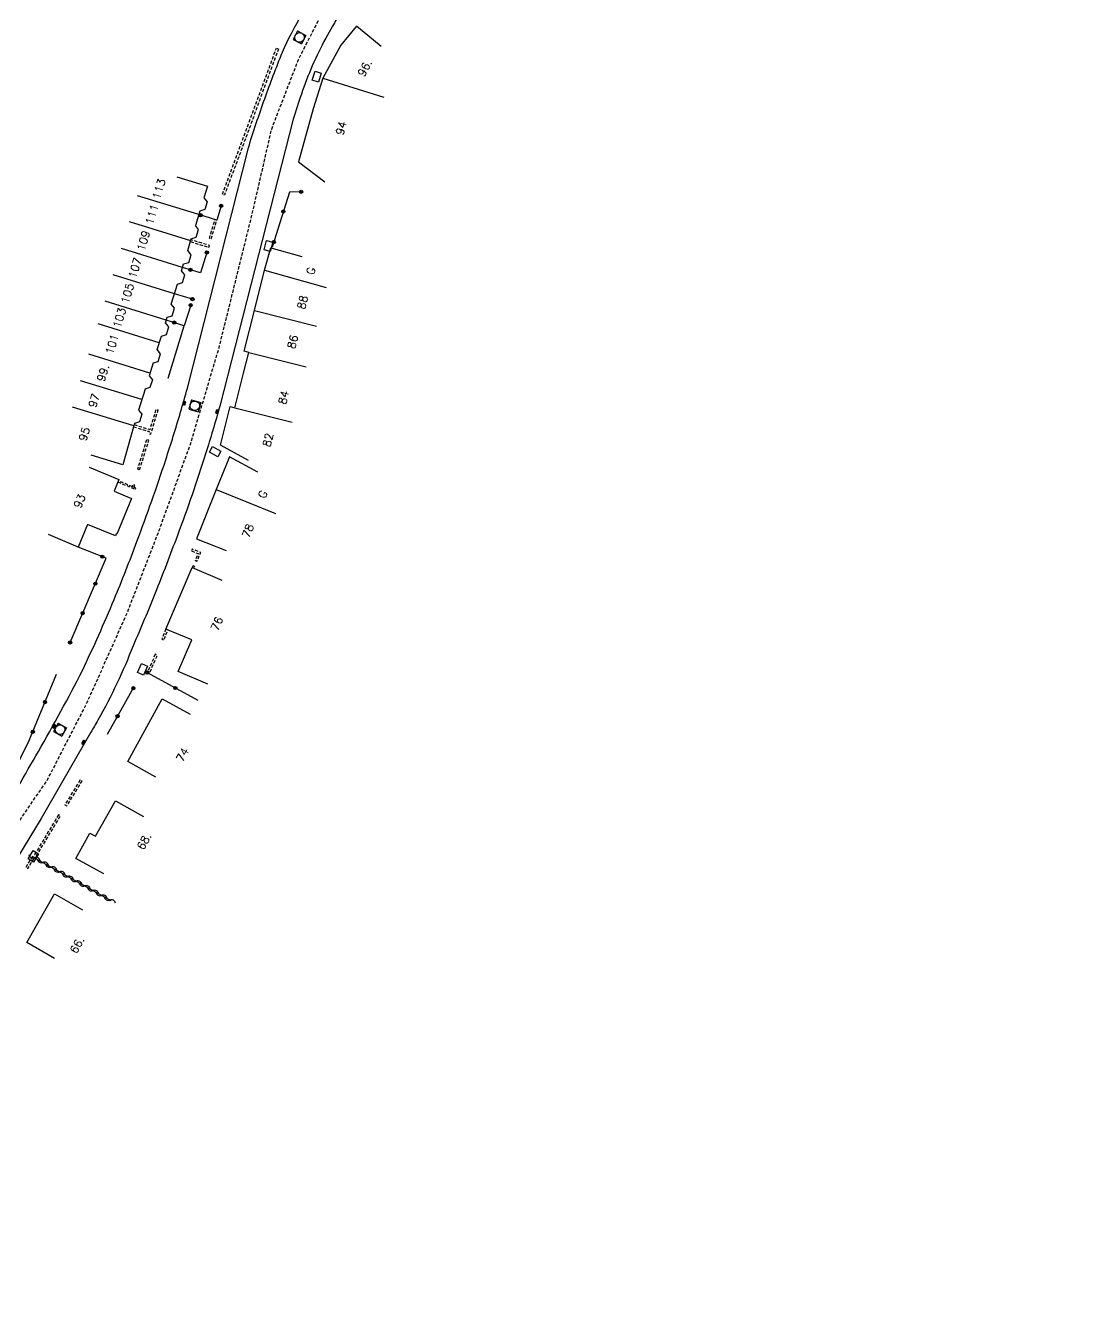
# Model space of a CAD drawing. Header units: millimetres. Extents: x 134000 to 135000, y 131000 to 132000.
# Drawn here: x 134833.1 to 135000, y 131516.4 to 131716.8 of the extents above; entities that cross this region are included whole.
import ezdxf
from ezdxf.enums import TextEntityAlignment as Align

# ---------------------------------------------------------------- set-up
doc = ezdxf.new("R2010")
doc.units = ezdxf.units.MM
doc.linetypes.add('DASHED', pattern=[0.75, 0.5, -0.25])
doc.layers.get('0').update_dxf_attribs({"linetype": 'CONTINUOUS'})
for name, color, linetype in [('W0001', 6, 'DASHED'), ('W0008', 7, 'CONTINUOUS'), ('W0100', 7, 'CONTINUOUS'), ('W0112', 1, 'DASHED'), ('W0310', 3, 'CONTINUOUS'), ('W0322', 7, 'CONTINUOUS'), ('W0400', 7, 'CONTINUOUS'), ('W0420', 7, 'CONTINUOUS'), ('W0991', 7, 'CONTINUOUS'), ('W1102', 7, 'CONTINUOUS'), ('W1471', 7, 'CONTINUOUS')]:
    doc.layers.add(name, color=color, linetype=linetype)
doc.styles.get("Standard").update_dxf_attribs({"font": 'romans.shx', "width": 0.85})

# ---------------------------------------------------------------- blocks, each defined once
blk = doc.blocks.new('t322o')
at = {"color": 0, "linetype": 'Continuous'}
for radius in [0.25, 0.15]:
    blk.add_circle((0, 0), radius, dxfattribs=at)
blk = doc.blocks.new('t310o')
at = {"color": 0, "linetype": 'Continuous'}
for centre, start, end in [((-0.5, 0.38), 216.8699, 323.1304), ((0.5, -0.37), 36.8699, 143.1303)]:
    blk.add_arc(centre, 0.625, start, end, dxfattribs=at)
blk = doc.blocks.new('T1471')
at = {"color": 0, "linetype": 'Continuous', "flags": 128}
blk.add_lwpolyline([(-0.75, -0.5), (-0.75, 0.5), (0.75, 0.5), (0.75, -0.5), (-0.75, -0.5)], dxfattribs=at)
blk = doc.blocks.new('T400')
for p, q in [((-0.15, 0.3), (0.15, 0.3)), ((-0.15, -0.25), (-0.15, 0.3)), ((-0.15, 0.15), (0.15, 0.15)), ((-0.15, 0), (0.15, 0)), ((0.15, 0.3), (0.15, -0.25)), ((-0.15, -0.15), (0.15, -0.15)), ((-0.15, -0.25), (-0.15, -0.3)), ((-0.15, -0.3), (0.15, -0.3)), ((0.15, -0.3), (0.15, -0.25))]:
    blk.add_line(p, q)
blk = doc.blocks.new('T420')
for p, q in [((0.75, 0.75), (-0.75, 0.75)), ((-0.75, 0.75), (-0.75, -0.75)), ((0.75, 0.75), (0.75, -0.75)), ((0.75, -0.75), (-0.75, -0.75))]:
    blk.add_line(p, q)
blk.add_ellipse((0, 0), major_axis=(-0.53, 0.53), ratio=1, start_param=3.926991, end_param=10.210176)

msp = doc.modelspace()

# ---------------------------------------------------------------- linework, layer by layer
at = {"layer": 'W0001', "flags": 128}
msp.add_lwpolyline([(134712.05, 131400.2), (134719.98, 131419.35), (134727.62, 131431.74), (134747.01, 131460.98), (134785.75, 131521.07), (134829.84, 131589.17), (134836.49, 131598.87), (134842.78, 131611.08), (134849.01, 131625.05), (134854.02, 131637.96), (134858.94, 131651.54), (134863.37, 131666.47), (134868.67, 131687.86), (134871.59, 131700.63), (134875.77, 131711.47), (134880.53, 131720.79), (134888.23, 131729.34), (134894.99, 131736.57), (134903.69, 131744.17), (134919.01, 131751.97), (134944.01, 131763.76), (134958.14, 131771.19), (134967.64, 131777.88), (134975.57, 131784.57), (134982.52, 131792.42), (134986.74, 131797.7), (134996.91, 131811.12), (135000, 131815.75)], dxfattribs=at)
at = {"layer": 'W0008', "flags": 128}
for points in [[(134884.83, 131722.19, 0.039997), (134880.03, 131714.81, 0.043349), (134876.23, 131706.07, 0.005195), (134874.96, 131702.15), (134863.48, 131657.32, -0.007481), (134861.26, 131649.89, -0.015091), (134856.85, 131637.15, -0.007709), (134853.37, 131628.11, -0.007066), (134849.94, 131619.92, -0.0354), (134844.44, 131608.3, -0.006048), (134843.33, 131606.39), (134835.58, 131592.95), (134826.51, 131578.09), (134805.32, 131545.44), (134778.65, 131504.77), (134727.32, 131426.3, 0.010523), (134724.65, 131421.79, 0.013191), (134721.58, 131415.98, 0.009675), (134713.83, 131399.1)], [(134709.28, 131401.91, -0.022003), (134716.4, 131418.31, -0.005727), (134719.13, 131423.77, -0.031093), (134720.26, 131425.68), (134735.01, 131448.36), (134778.47, 131514.78), (134806.67, 131557.79), (134819.57, 131577.7), (134824.64, 131585.69, 0.00299), (134828.74, 131592.47, 0.004788), (134835.14, 131603.42, 0.013006), (134842, 131616.05, 0.013379), (134846.97, 131627.14, 0.010714), (134850.52, 131636.21, 0.012111), (134855.03, 131648.95, 0.006988), (134857.35, 131656.4, 0.00652), (134858.41, 131660.15), (134867.95, 131697.69, -0.010009), (134870.5, 131705.35, -0.010726), (134873.27, 131712.62, -0.03052), (134876.36, 131718.6, -0.030709)]]:
    msp.add_lwpolyline(points, format="xyb", dxfattribs=at)
msp.add_lwpolyline([(134855.41, 131661.7), (134857.91, 131669.91)], dxfattribs=at)
at = {"layer": 'W0100', "flags": 128}
for points in [[(134884.78, 131716.64), (134882.38, 131713.73), (134879.6, 131708.59), (134878.09, 131703.77), (134875.8, 131695.52), (134879.91, 131692.36)], [(134888.69, 131713.52), (134884.82, 131716.7)], [(134856.79, 131693.19), (134861.57, 131691.71), (134861.01, 131689.88), (134861.52, 131689.24), (134861.15, 131688.04), (134860.36, 131687.79), (134859.67, 131685.56)], [(134857.5, 131678.49), (134857.82, 131679.55), (134858.62, 131679.8), (134858.99, 131681), (134858.47, 131681.65), (134859.03, 131683.48), (134859.81, 131683.72), (134860.18, 131684.92), (134859.67, 131685.56)], [(134867.96, 131648.87), (134863.58, 131651.27), (134865.1, 131657.27), (134865.83, 131657.07), (134867.2, 131662.52), (134868.01, 131665.73), (134867.28, 131665.91), (134868.89, 131672.29), (134870.49, 131678.61), (134871.48, 131682.09), (134876.29, 131680.71)], [(134856.86, 131676.41), (134857.63, 131676.65), (134858, 131677.85), (134857.5, 131678.49)], [(134853.06, 131664.09), (134853.84, 131664.34), (134854.21, 131665.54), (134853.7, 131666.17), (134854.35, 131668.29), (134855.14, 131668.54), (134855.51, 131669.74), (134855, 131670.38), (134855.26, 131671.24), (134856.02, 131671.47), (134856.39, 131672.67), (134855.9, 131673.3), (134856.85, 131676.41)], [(134853.06, 131664.09), (134852.44, 131662.07), (134852.94, 131661.44), (134852.57, 131660.24), (134851.79, 131660)], [(134851.8, 131660), (134850.79, 131656.72), (134851.29, 131656.08), (134850.92, 131654.88), (134850.15, 131654.64)], [(134850.15, 131654.64), (134849.98, 131654.09), (134848.32, 131648.16), (134843.39, 131649.68)], [(134869.42, 131647.01), (134865.01, 131649.44), (134862.94, 131644.34), (134859.84, 131636.64), (134864.47, 131634.78)], [(134843.08, 131647.79), (134847.7, 131645.86), (134846.96, 131644.08), (134849.7, 131642.94), (134847.37, 131637.35), (134847.3, 131637.38), (134847.17, 131637.06), (134842.8, 131638.88), (134841.33, 131635.34), (134836.72, 131637.27)], [(134861.59, 131613.92), (134856.99, 131615.87), (134859.09, 131620.84), (134855.07, 131622.53), (134859.19, 131632.15), (134863.79, 131630.18)], [(134853.48, 131599.41), (134849.1, 131601.82), (134854.47, 131611.62), (134858.86, 131609.21)], [(134845.34, 131584.27), (134840.96, 131586.68), (134843.15, 131590.66), (134844.05, 131590.15), (134847.18, 131595.71), (134851.54, 131593.26)], [(134837.66, 131571.05), (134833.32, 131573.54), (134837.67, 131581.15), (134842.01, 131578.67)]]:
    msp.add_lwpolyline(points, dxfattribs=at)
at = {"layer": 'W0112', "flags": 128}
for points in [[(134872.66, 131713.17), (134867.22, 131698.38), (134864.21, 131690.31), (134863.88, 131690.43), (134866.89, 131698.5), (134872.33, 131713.29)], [(134862.15, 131683.48), (134863.02, 131686.39), (134862.68, 131686.49), (134861.81, 131683.58)], [(134850.95, 131647.39), (134852.39, 131652.02), (134852.05, 131652.13), (134850.61, 131647.5)], [(134850.1, 131644.71), (134850.2, 131645.02), (134849.88, 131645.11), (134849.79, 131644.8)], [(134859.06, 131634.73), (134860.1, 131634.31), (134859.64, 131633.24), (134859.91, 131633.12), (134860.5, 131634.47), (134859.17, 131635.01)], [(134859.31, 131632.42), (134859.19, 131632.15), (134859.46, 131632.03), (134859.58, 131632.31)], [(134855.07, 131622.53), (134854.94, 131622.26), (134854.4, 131620.93), (134854.73, 131620.8), (134855.27, 131622.13), (134855.39, 131622.39)], [(134853.4, 131618.58), (134852.15, 131615.73), (134852.47, 131615.58), (134853.72, 131618.44)], [(134841.65, 131598.95), (134839.28, 131595.08), (134839.57, 131594.89), (134841.95, 131598.77)], [(134838.29, 131593.5), (134834.54, 131587.31), (134834.84, 131587.13), (134838.59, 131593.32)], [(134834.21, 131587), (134833.17, 131585.29), (134833.47, 131585.11), (134834.5, 131586.82)]]:
    msp.add_lwpolyline(points, close=True, dxfattribs=at)
for points in [[(134858.9, 131683.04), (134861.77, 131682.15), (134861.85, 131682.44), (134858.99, 131683.32)], [(134849.99, 131654.13), (134852.45, 131653.37), (134852.37, 131653.08), (134852.7, 131652.98), (134853.83, 131656.69), (134853.49, 131656.79), (134852.54, 131653.66), (134850.08, 131654.42)], [(134847.55, 131645.5), (134850.29, 131644.36), (134850.37, 131644.54), (134847.62, 131645.68)]]:
    msp.add_lwpolyline(points, dxfattribs=at)
at = {"layer": 'W0310', "flags": 128}
msp.add_lwpolyline([(134834.52, 131586.81), (134846.43, 131580.1)], dxfattribs=at)
at = {"layer": 'W0322', "flags": 128}
for points in [[(134876.2, 131690.83), (134874.37, 131690.78), (134871.68, 131682.18)], [(134863.69, 131688.64), (134863.02, 131686.39), (134860.2, 131687.26)], [(134861.47, 131681.36), (134860.46, 131678.16), (134857.66, 131679.02)], [(134859.21, 131674.07), (134856.39, 131674.89)], [(134858.93, 131673.12), (134857.91, 131669.91), (134855.12, 131670.78)], [(134840.09, 131620.43), (134845.74, 131633.59), (134841.33, 131635.34)], [(134829.44, 131597.75), (134831.79, 131601.37), (134833.54, 131604.73), (134837.96, 131615.48)], [(134852.15, 131615.73), (134860.05, 131611.39)], [(134849.96, 131613.28), (134845.89, 131606.03)]]:
    msp.add_lwpolyline(points, dxfattribs=at)
at = {"layer": 'W1102', "flags": 128}
for points in [[(134879.6, 131708.59), (134889.14, 131705.6)], [(134860.2, 131687.26), (134850.64, 131690.2)], [(134858.94, 131683.18), (134849.38, 131686.13)], [(134857.66, 131679.02), (134848.1, 131681.97)], [(134856.39, 131674.89), (134846.83, 131677.84)], [(134870.49, 131678.61), (134880.1, 131675.86)], [(134855.12, 131670.78), (134845.56, 131673.72)], [(134868.89, 131672.29), (134878.59, 131669.86)], [(134854.03, 131667.23), (134844.47, 131670.18)], [(134868.01, 131665.73), (134876.98, 131663.47)], [(134852.57, 131662.52), (134843.01, 131665.46)], [(134851.29, 131658.36), (134841.73, 131661.3)], [(134850.03, 131654.27), (134840.47, 131657.21)], [(134865.83, 131657.07), (134874.81, 131654.83)], [(134862.94, 131644.34), (134872.2, 131640.57)]]:
    msp.add_lwpolyline(points, dxfattribs=at)

# ---------------------------------------------------------------- block references
at = {"layer": 'W0310', "rotation": 330.6277226193718}
for p in [(134834.52, 131586.81), (134835.83, 131586.07), (134837.14, 131585.34), (134838.44, 131584.6), (134839.75, 131583.86), (134841.06, 131583.13), (134842.37, 131582.39), (134843.67, 131581.66), (134844.98, 131580.92), (134846.29, 131580.19)]:
    msp.add_blockref('t310o', p, dxfattribs=at)
at = {"layer": 'W0322'}
for p, rotation in [((134876.2, 131690.83), 181.5605580430082), ((134863.69, 131688.64), 253.3111399968548), ((134873.42, 131687.75), 252.5982883154449), ((134860.49, 131687.17), 162.8736840265784), ((134861.47, 131681.36), 252.5024269284061), ((134871.93, 131682.98), 252.5982883154449), ((134858.89, 131678.64), 162.873684026869), ((134859.21, 131674.07), 163.8318546241463), ((134858.93, 131673.12), 252.5119847350813), ((134856.35, 131670.4), 162.873684026731), ((134845.12, 131633.84), 158.3503462753793), ((134844.04, 131629.62), 66.74148982713783), ((134842.06, 131625.02), 66.74148982713783), ((134840.09, 131620.43), 66.74148982713783), ((134852.15, 131615.73), 331.2791091599193), ((134849.96, 131613.28), 240.6930944202413), ((134856.53, 131613.32), 331.2791091599193), ((134836.16, 131611.11), 67.66245175936861), ((134847.51, 131608.92), 240.6930944202413), ((134834.26, 131606.48), 67.66245175936861)]:
    msp.add_blockref('t322o', p, dxfattribs=dict(at, rotation=rotation))
at = {"layer": 'W0400'}
for p, rotation in [((134857.91, 131657.79), 164.0725407524585), ((134863.07, 131656.5), 344.0243165584077), ((134837.54, 131607.32), 150.8237218397815), ((134842.2, 131604.81), 330.0030387527083)]:
    msp.add_blockref('T400', p, dxfattribs=dict(at, rotation=rotation))
at = {"layer": 'W0420'}
for p, rotation in [((134875.94, 131714.94), 62.79516302101605), ((134859.58, 131657.4), 74.10599348091274), ((134838.52, 131606.82), 60.82866810345414)]:
    msp.add_blockref('T420', p, dxfattribs=dict(at, rotation=rotation))
at = {"layer": 'W1471'}
for p, rotation in [((134878.63, 131708.81), 252.643443486977), ((134871.08, 131682.36), 254.0169704433514), ((134862.75, 131650.24), 331.2352406265574), ((134851.4, 131616.23), 246.2397209293746), ((134834.34, 131587.03), 238.7972109391054)]:
    msp.add_blockref('T1471', p, dxfattribs=dict(at, rotation=rotation))

# ---------------------------------------------------------------- texts
at = {"layer": 'W0991'}
for s, rotation, p in [('96.', 61.652, (134886.14, 131710.17)), ('94', 74.4401, (134882.45, 131700.78)), ('113', 72.8737, (134853.98, 131691.27)), ('111', 72.8737, (134852.88, 131687.31)), ('109', 72.8737, (134851.55, 131683.19)), ('107', 72.8737, (134850.23, 131678.93)), ('G', 75.9122, (134877.72, 131678.46)), ('105', 72.8737, (134849.05, 131674.96)), ('88', 75.9122, (134876.41, 131673.56)), ('103', 72.8737, (134847.8, 131671.14)), ('101', 72.8737, (134846.63, 131667.02)), ('86', 75.9122, (134874.87, 131667.39)), ('99.', 72.8737, (134845.23, 131662.54)), ('84', 75.9122, (134873.46, 131658.7)), ('97', 72.8737, (134843.83, 131658.21)), ('95', 72.8737, (134842.31, 131652.99)), ('82', 75.9122, (134871.01, 131652.07)), ('93', 67.3811, (134841.57, 131642.51)), ('G', 68.0596, (134870.2, 131643.55)), ('78', 68.0596, (134867.88, 131637.87)), ('76', 66.7861, (134863.04, 131623.36)), ('74', 61.2791, (134857.67, 131602.89)), ('68.', 60.6277, (134851.65, 131589.37)), ('66.', 60.3089, (134841.18, 131573.17))]:
    msp.add_text(s, height=1.25, rotation=rotation, dxfattribs=at).set_placement(p, align=Align.MIDDLE)

doc.saveas('drawing.dxf')
